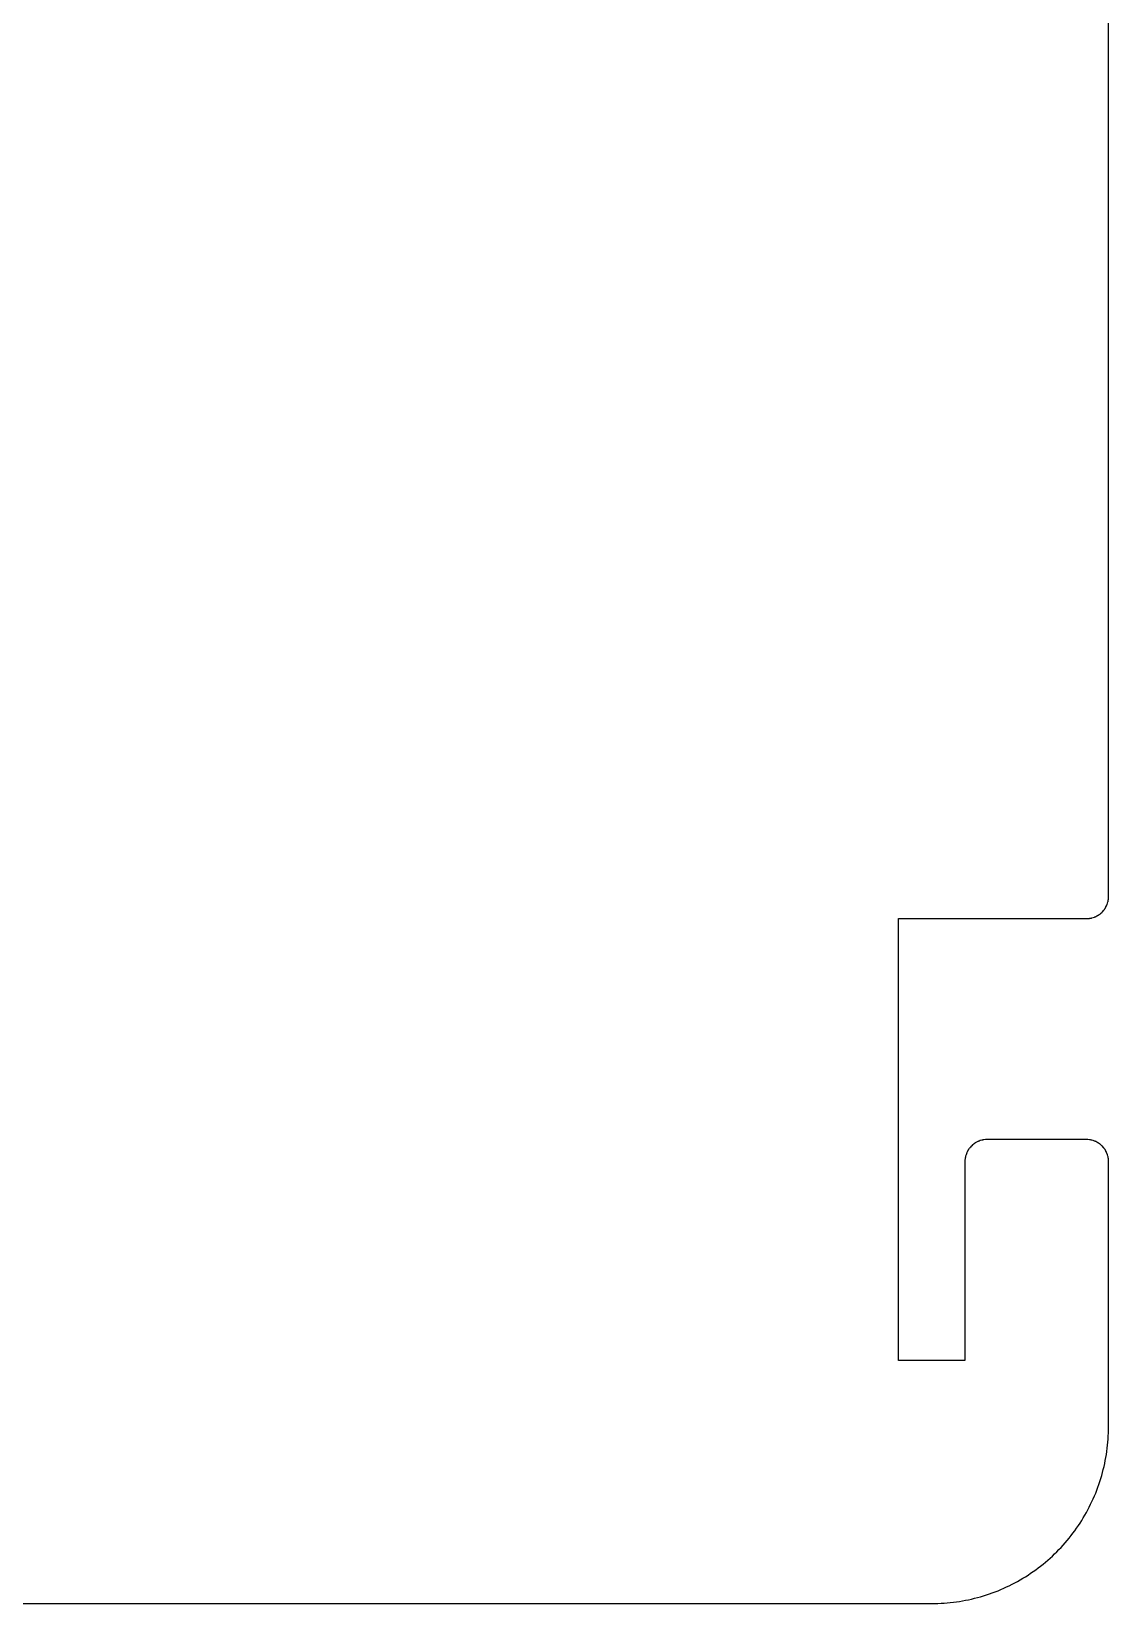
# Model space of a CAD drawing. Header units: metres. Extents: x 0 to 195, y 0 to 140.
# Drawn here: x 146.2 to 195, y 0 to 71.2 of the extents above; entities that cross this region are included whole.
import ezdxf

# ---------------------------------------------------------------- set-up
doc = ezdxf.new("R2010")
doc.units = ezdxf.units.M

msp = doc.modelspace()

# ---------------------------------------------------------------- linework, layer by layer
for p, q in [((195, 31.9824), (195, 102.317)), ((194.72, 31.3057), (194.755, 31.3438)), ((194.755, 31.3438), (194.766, 31.3574)), ((194.766, 31.3574), (194.777, 31.3711)), ((194.777, 31.3711), (194.799, 31.3984)), ((194.799, 31.3984), (194.809, 31.4121)), ((194.809, 31.4121), (194.819, 31.4268)), ((194.819, 31.4268), (194.829, 31.4404)), ((194.829, 31.4404), (194.839, 31.4551)), ((194.839, 31.4551), (194.848, 31.4697)), ((194.848, 31.4697), (194.857, 31.4854)), ((194.857, 31.4854), (194.866, 31.5)), ((194.866, 31.5), (194.875, 31.5156)), ((194.875, 31.5156), (194.883, 31.5303)), ((194.883, 31.5303), (194.906, 31.5771)), ((194.906, 31.5771), (194.913, 31.5938)), ((194.913, 31.5938), (194.921, 31.6094)), ((194.921, 31.6094), (194.927, 31.625)), ((194.927, 31.625), (194.934, 31.6416)), ((194.934, 31.6416), (194.951, 31.6914)), ((194.951, 31.6914), (194.971, 31.7578)), ((194.971, 31.7578), (194.975, 31.7754)), ((194.975, 31.7754), (194.979, 31.792)), ((194.979, 31.792), (194.981, 31.8096)), ((194.981, 31.8096), (194.984, 31.8262)), ((194.984, 31.8262), (194.987, 31.8438)), ((194.987, 31.8438), (194.99, 31.8604)), ((194.99, 31.8604), (194.998, 31.9307)), ((194.998, 31.9307), (194.999, 31.9473)), ((194.999, 31.9648), (195, 31.9824)), ((194.999, 31.9473), (194.999, 31.9648)), ((185.5, 11), (185.5, 31)), ((185.5, 31), (194.018, 31)), ((194.018, 31), (194.035, 31.001)), ((194.035, 31.001), (194.053, 31.001)), ((194.053, 31.001), (194.069, 31.002)), ((194.069, 31.002), (194.14, 31.0098)), ((194.14, 31.0098), (194.156, 31.0127)), ((194.156, 31.0127), (194.174, 31.0156)), ((194.174, 31.0156), (194.19, 31.0186)), ((194.19, 31.0186), (194.208, 31.0215)), ((194.208, 31.0215), (194.225, 31.0254)), ((194.225, 31.0254), (194.242, 31.0293)), ((194.242, 31.0293), (194.309, 31.0488)), ((194.309, 31.0488), (194.358, 31.0664)), ((194.358, 31.0664), (194.375, 31.0732)), ((194.375, 31.0732), (194.391, 31.0791)), ((194.391, 31.0791), (194.406, 31.0869)), ((194.406, 31.0869), (194.423, 31.0938)), ((194.423, 31.0938), (194.47, 31.1172)), ((194.47, 31.1172), (194.484, 31.125)), ((194.484, 31.125), (194.5, 31.1338)), ((194.5, 31.1338), (194.515, 31.1426)), ((194.515, 31.1426), (194.53, 31.1523)), ((194.53, 31.1523), (194.545, 31.1611)), ((194.545, 31.1611), (194.56, 31.1709)), ((194.56, 31.1709), (194.573, 31.1807)), ((194.573, 31.1807), (194.588, 31.1914)), ((194.588, 31.1914), (194.602, 31.2012)), ((194.602, 31.2012), (194.629, 31.2227)), ((194.629, 31.2227), (194.643, 31.2344)), ((194.643, 31.2344), (194.656, 31.2451)), ((194.656, 31.2451), (194.694, 31.2803)), ((194.694, 31.2803), (194.72, 31.3057)), ((188.734, 20.6426), (188.723, 20.6289)), ((188.745, 20.6562), (188.734, 20.6426)), ((188.78, 20.6943), (188.745, 20.6562)), ((188.806, 20.7197), (188.78, 20.6943)), ((188.844, 20.7549), (188.806, 20.7197)), ((188.857, 20.7656), (188.844, 20.7549)), ((188.871, 20.7773), (188.857, 20.7656)), ((188.898, 20.7988), (188.871, 20.7773)), ((188.912, 20.8086), (188.898, 20.7988)), ((188.927, 20.8193), (188.912, 20.8086)), ((188.94, 20.8291), (188.927, 20.8193)), ((188.955, 20.8389), (188.94, 20.8291)), ((188.97, 20.8477), (188.955, 20.8389)), ((188.985, 20.8574), (188.97, 20.8477)), ((189, 20.8662), (188.985, 20.8574)), ((189.016, 20.875), (189, 20.8662)), ((189.03, 20.8828), (189.016, 20.875)), ((189.077, 20.9062), (189.03, 20.8828)), ((189.094, 20.9131), (189.077, 20.9062)), ((189.109, 20.9209), (189.094, 20.9131)), ((189.125, 20.9268), (189.109, 20.9209)), ((189.142, 20.9336), (189.125, 20.9268)), ((189.191, 20.9512), (189.142, 20.9336)), ((189.258, 20.9707), (189.191, 20.9512)), ((189.275, 20.9746), (189.258, 20.9707)), ((189.292, 20.9785), (189.275, 20.9746)), ((189.31, 20.9814), (189.292, 20.9785)), ((189.326, 20.9844), (189.31, 20.9814)), ((189.344, 20.9873), (189.326, 20.9844)), ((189.36, 20.9902), (189.344, 20.9873)), ((189.431, 20.998), (189.36, 20.9902)), ((189.447, 20.999), (189.431, 20.998)), ((189.465, 20.999), (189.447, 20.999)), ((189.482, 21), (189.465, 20.999)), ((194.018, 21), (189.482, 21)), ((194.035, 20.999), (194.018, 21)), ((194.053, 20.999), (194.035, 20.999)), ((194.069, 20.998), (194.053, 20.999)), ((194.14, 20.9902), (194.069, 20.998)), ((194.156, 20.9873), (194.14, 20.9902)), ((194.174, 20.9844), (194.156, 20.9873)), ((194.19, 20.9814), (194.174, 20.9844)), ((194.208, 20.9785), (194.19, 20.9814)), ((194.225, 20.9746), (194.208, 20.9785)), ((194.242, 20.9707), (194.225, 20.9746)), ((194.309, 20.9512), (194.242, 20.9707)), ((194.358, 20.9336), (194.309, 20.9512)), ((194.375, 20.9268), (194.358, 20.9336)), ((194.391, 20.9209), (194.375, 20.9268)), ((194.406, 20.9131), (194.391, 20.9209)), ((194.423, 20.9062), (194.406, 20.9131)), ((194.47, 20.8828), (194.423, 20.9062)), ((194.484, 20.875), (194.47, 20.8828)), ((194.5, 20.8662), (194.484, 20.875)), ((194.515, 20.8574), (194.5, 20.8662)), ((194.53, 20.8477), (194.515, 20.8574)), ((194.545, 20.8389), (194.53, 20.8477)), ((194.56, 20.8291), (194.545, 20.8389)), ((194.573, 20.8193), (194.56, 20.8291)), ((194.588, 20.8086), (194.573, 20.8193)), ((194.602, 20.7988), (194.588, 20.8086)), ((194.629, 20.7773), (194.602, 20.7988)), ((194.643, 20.7656), (194.629, 20.7773)), ((194.656, 20.7549), (194.643, 20.7656)), ((194.694, 20.7197), (194.656, 20.7549)), ((194.72, 20.6943), (194.694, 20.7197)), ((194.755, 20.6562), (194.72, 20.6943)), ((194.766, 20.6426), (194.755, 20.6562)), ((194.777, 20.6289), (194.766, 20.6426)), ((188.501, 20.0352), (188.5, 20.0176)), ((188.5, 20.0176), (188.5, 11)), ((188.502, 20.0693), (188.501, 20.0527)), ((188.501, 20.0527), (188.501, 20.0352)), ((188.51, 20.1396), (188.502, 20.0693)), ((188.513, 20.1562), (188.51, 20.1396)), ((188.516, 20.1738), (188.513, 20.1562)), ((188.519, 20.1904), (188.516, 20.1738)), ((188.521, 20.208), (188.519, 20.1904)), ((188.525, 20.2246), (188.521, 20.208)), ((188.529, 20.2422), (188.525, 20.2246)), ((188.549, 20.3086), (188.529, 20.2422)), ((188.566, 20.3584), (188.549, 20.3086)), ((188.573, 20.375), (188.566, 20.3584)), ((188.579, 20.3906), (188.573, 20.375)), ((188.587, 20.4062), (188.579, 20.3906)), ((188.594, 20.4229), (188.587, 20.4062)), ((188.617, 20.4697), (188.594, 20.4229)), ((188.625, 20.4844), (188.617, 20.4697)), ((188.634, 20.5), (188.625, 20.4844)), ((188.643, 20.5146), (188.634, 20.5)), ((188.652, 20.5303), (188.643, 20.5146)), ((188.661, 20.5449), (188.652, 20.5303)), ((188.671, 20.5596), (188.661, 20.5449)), ((188.681, 20.5732), (188.671, 20.5596)), ((188.691, 20.5879), (188.681, 20.5732)), ((188.701, 20.6016), (188.691, 20.5879)), ((188.723, 20.6289), (188.701, 20.6016)), ((194.799, 20.6016), (194.777, 20.6289)), ((194.809, 20.5879), (194.799, 20.6016)), ((194.819, 20.5732), (194.809, 20.5879)), ((194.829, 20.5596), (194.819, 20.5732)), ((194.839, 20.5449), (194.829, 20.5596)), ((194.848, 20.5303), (194.839, 20.5449)), ((194.857, 20.5146), (194.848, 20.5303)), ((194.866, 20.5), (194.857, 20.5146)), ((194.875, 20.4844), (194.866, 20.5)), ((194.883, 20.4697), (194.875, 20.4844)), ((194.906, 20.4229), (194.883, 20.4697)), ((194.913, 20.4062), (194.906, 20.4229)), ((194.921, 20.3906), (194.913, 20.4062)), ((194.927, 20.375), (194.921, 20.3906)), ((194.934, 20.3584), (194.927, 20.375)), ((194.951, 20.3086), (194.934, 20.3584)), ((194.971, 20.2422), (194.951, 20.3086)), ((194.975, 20.2246), (194.971, 20.2422)), ((194.979, 20.208), (194.975, 20.2246)), ((194.981, 20.1904), (194.979, 20.208)), ((194.984, 20.1738), (194.981, 20.1904)), ((194.987, 20.1562), (194.984, 20.1738)), ((194.99, 20.1396), (194.987, 20.1562)), ((194.998, 20.0693), (194.99, 20.1396)), ((194.999, 20.0527), (194.998, 20.0693)), ((194.999, 20.0352), (194.999, 20.0527)), ((195, 20.0176), (194.999, 20.0352)), ((195, 8), (195, 20.0176)), ((188.5, 11), (185.5, 11)), ((194.995, 7.7207), (194.999, 7.86035)), ((194.999, 7.86035), (195, 8)), ((194.94, 7.02539), (194.956, 7.16406)), ((194.956, 7.16406), (194.97, 7.30273)), ((194.97, 7.30273), (194.98, 7.44238)), ((194.98, 7.44238), (194.989, 7.58105)), ((194.989, 7.58105), (194.995, 7.7207)), ((194.825, 6.33691), (194.853, 6.47363)), ((194.853, 6.47363), (194.879, 6.61035)), ((194.879, 6.61035), (194.901, 6.74805)), ((194.901, 6.74805), (194.922, 6.88672)), ((194.922, 6.88672), (194.94, 7.02539)), ((194.65, 5.66113), (194.69, 5.79492)), ((194.69, 5.79492), (194.728, 5.92969)), ((194.728, 5.92969), (194.763, 6.06445)), ((194.763, 6.06445), (194.795, 6.2002)), ((194.795, 6.2002), (194.825, 6.33691)), ((194.364, 4.87402), (194.417, 5.00293)), ((194.417, 5.00293), (194.469, 5.13281)), ((194.469, 5.13281), (194.518, 5.26367)), ((194.518, 5.26367), (194.564, 5.39551)), ((194.564, 5.39551), (194.608, 5.52832)), ((194.608, 5.52832), (194.65, 5.66113)), ((194.063, 4.24414), (194.128, 4.36816)), ((194.128, 4.36816), (194.19, 4.49316)), ((194.19, 4.49316), (194.25, 4.61914)), ((194.25, 4.61914), (194.309, 4.74609)), ((194.309, 4.74609), (194.364, 4.87402)), ((193.632, 3.52637), (193.709, 3.64258)), ((193.709, 3.64258), (193.784, 3.76074)), ((193.784, 3.76074), (193.857, 3.87988)), ((193.857, 3.87988), (193.928, 4)), ((193.928, 4), (193.997, 4.12109)), ((193.997, 4.12109), (194.063, 4.24414)), ((193.038, 2.75195), (193.128, 2.85742)), ((193.128, 2.85742), (193.217, 2.96582)), ((193.217, 2.96582), (193.304, 3.0752)), ((193.304, 3.0752), (193.389, 3.18555)), ((193.389, 3.18555), (193.472, 3.29785)), ((193.472, 3.29785), (193.553, 3.41113)), ((193.553, 3.41113), (193.632, 3.52637)), ((192.354, 2.05469), (192.456, 2.14941)), ((192.456, 2.14941), (192.558, 2.24512)), ((192.558, 2.24512), (192.657, 2.34277)), ((192.657, 2.34277), (192.755, 2.44238)), ((192.755, 2.44238), (192.851, 2.54395)), ((192.851, 2.54395), (192.945, 2.64648)), ((192.945, 2.64648), (193.038, 2.75195)), ((191.474, 1.36816), (191.589, 1.44727)), ((191.589, 1.44727), (191.702, 1.52832)), ((191.702, 1.52832), (191.814, 1.61133)), ((191.814, 1.61133), (191.925, 1.69629)), ((191.925, 1.69629), (192.034, 1.7832)), ((192.034, 1.7832), (192.143, 1.87207)), ((192.143, 1.87207), (192.248, 1.96191)), ((192.248, 1.96191), (192.354, 2.05469)), ((190.254, 0.691406), (190.381, 0.75)), ((190.381, 0.75), (190.507, 0.80957)), ((190.507, 0.80957), (190.632, 0.87207)), ((190.632, 0.87207), (190.756, 0.936523)), ((190.756, 0.936523), (190.879, 1.00293)), ((190.879, 1.00293), (191, 1.07227)), ((191, 1.07227), (191.12, 1.14258)), ((191.12, 1.14258), (191.239, 1.21582)), ((191.239, 1.21582), (191.357, 1.29102)), ((191.357, 1.29102), (191.474, 1.36816)), ((8, 0), (187, 0)), ((187, 0), (187.14, 0.000977)), ((187.14, 0.000977), (187.279, 0.004883)), ((187.279, 0.004883), (187.419, 0.010742)), ((187.419, 0.010742), (187.558, 0.019531)), ((187.558, 0.019531), (187.697, 0.030273)), ((187.697, 0.030273), (187.836, 0.043945)), ((187.836, 0.043945), (187.975, 0.05957)), ((187.975, 0.05957), (188.113, 0.078125)), ((188.113, 0.078125), (188.252, 0.098633)), ((188.252, 0.098633), (188.39, 0.121094)), ((188.39, 0.121094), (188.526, 0.147461)), ((188.526, 0.147461), (188.663, 0.174805)), ((188.663, 0.174805), (188.8, 0.205078)), ((188.8, 0.205078), (188.936, 0.237305)), ((188.936, 0.237305), (189.07, 0.272461)), ((189.07, 0.272461), (189.205, 0.30957)), ((189.205, 0.30957), (189.339, 0.349609)), ((189.339, 0.349609), (189.472, 0.391602)), ((189.472, 0.391602), (189.604, 0.435547)), ((189.604, 0.435547), (189.736, 0.482422)), ((189.736, 0.482422), (189.867, 0.53125)), ((189.867, 0.53125), (189.997, 0.583008)), ((189.997, 0.583008), (190.126, 0.635742)), ((190.126, 0.635742), (190.254, 0.691406))]:
    msp.add_line(p, q)

doc.saveas('drawing.dxf')
